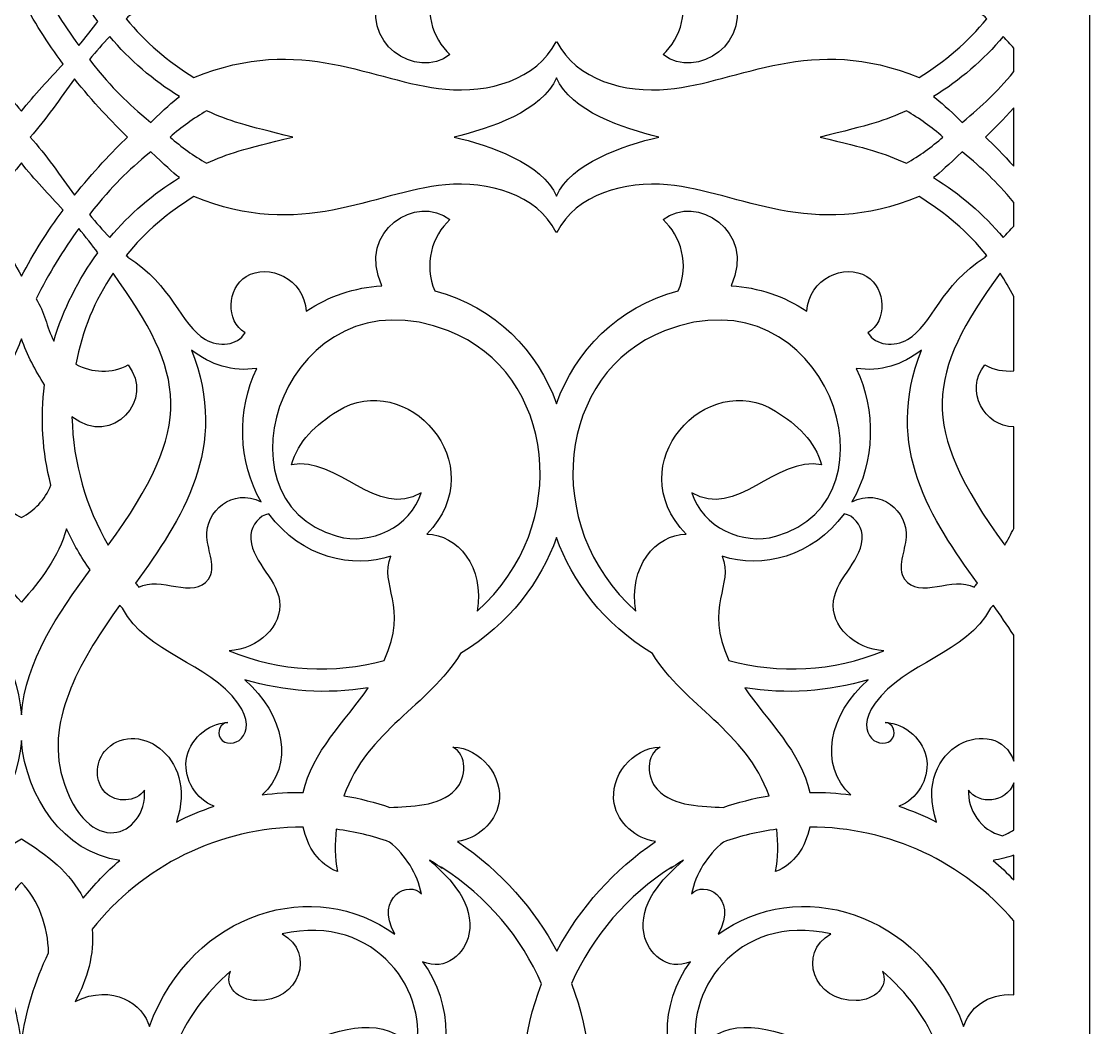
# Model space of a CAD drawing. Header units: millimetres. Extents: x -67 to 67, y -100 to 100.
# Drawn here: x 0.1 to 67.1, y -60.8 to 2.3 of the extents above; entities that cross this region are included whole.
import ezdxf

# ---------------------------------------------------------------- set-up
doc = ezdxf.new("R2010")
doc.units = ezdxf.units.MM
doc.header["$MEASUREMENT"] = 0
doc.layers.add('layer 1', color=7, linetype='Continuous')

msp = doc.modelspace()

# ---------------------------------------------------------------- linework, layer by layer
at = {"layer": 'layer 1', "color": 189}
for points, knots in [([(0.1426, 100.1536), (0.1426, 100.1536), (0.1277, 100.1536), (0.1277, 100.1536), (0.1277, 100.1536), (-3.8153, 94.561), (-10.5843, 92.4631), (-16.0013, 90.8121), (-16.0013, 90.8121), (-21.4341, 89.1575), (-27.136, 87.5577), (-33.5413, 82.0611), (-33.5413, 82.0611), (-42.6536, 74.2474), (-48.0683, 62.4434), (-47.8105, 50.8829), (-47.8105, 50.8829), (-54.6826, 50.8829), (-61.4087, 45.7578), (-61.4087, 36.3068), (-61.4087, 36.3068), (-62.5907, 36.3068), (-66.8514, 34.5384), (-66.8514, 30.2638), (-66.8514, 30.2638), (-66.8514, 30.2638), (-66.8514, 29.5006), (-66.8514, 29.5006), (-66.8514, 29.5006), (-66.8514, 29.5006), (-66.8514, 28.6164), (-66.8514, 28.6164), (-66.8514, 28.6164), (-66.8514, 28.6164), (-66.8514, 27.6152), (-66.8514, 27.6152), (-66.8514, 27.6152), (-66.8514, 27.6152), (-66.8514, 26.5008), (-66.8514, 26.5008), (-66.8514, 26.5008), (-66.8514, 26.5008), (-66.8514, 25.2771), (-66.8514, 25.2771), (-66.8514, 25.2771), (-66.8514, 25.2771), (-66.8514, 23.948), (-66.8514, 23.948), (-66.8514, 23.948), (-66.8514, 23.948), (-66.8514, 22.5174), (-66.8514, 22.5174), (-66.8514, 22.5174), (-66.8514, 22.5174), (-66.8514, 20.9893), (-66.8514, 20.9893), (-66.8514, 20.9893), (-66.8514, 20.9893), (-66.8514, 19.3676), (-66.8514, 19.3676), (-66.8514, 19.3676), (-66.8514, 19.3676), (-66.8514, 17.6561), (-66.8514, 17.6561), (-66.8514, 17.6561), (-66.8514, 17.6561), (-66.8514, 15.8587), (-66.8514, 15.8587), (-66.8514, 15.8587), (-66.8514, 15.8587), (-66.8514, 13.9794), (-66.8514, 13.9794), (-66.8514, 13.9794), (-66.8514, 13.9794), (-66.8514, 12.0221), (-66.8514, 12.0221), (-66.8514, 12.0221), (-66.8514, 12.0221), (-66.8514, 9.9906), (-66.8514, 9.9906), (-66.8514, 9.9906), (-66.8514, 9.9906), (-66.8514, 7.8889), (-66.8514, 7.8889), (-66.8514, 7.8889), (-66.8514, 7.8889), (-66.8514, 5.7208), (-66.8514, 5.7208), (-66.8514, 5.7208), (-66.8514, 5.7208), (-66.8514, 3.4903), (-66.8514, 3.4903), (-66.8514, 3.4903), (-66.8514, 3.4903), (-66.8514, 1.2013), (-66.8514, 1.2013), (-66.8514, 1.2013), (-66.8514, 1.2013), (-66.8514, -3.5366), (-66.8514, -3.5366), (-66.8514, -3.5366), (-66.8514, -3.5366), (-66.8514, -5.9778), (-66.8514, -5.9778), (-66.8514, -5.9778), (-66.8514, -5.9778), (-66.8514, -8.4618), (-66.8514, -8.4618), (-66.8514, -8.4618), (-66.8514, -8.4618), (-66.8514, -10.9849), (-66.8514, -10.9849), (-66.8514, -10.9849), (-66.8514, -10.9849), (-66.8514, -18.749), (-66.8514, -18.749), (-66.8514, -18.749), (-66.8514, -18.749), (-66.8514, -21.3891), (-66.8514, -21.3891), (-66.8514, -21.3891), (-66.8514, -21.3891), (-66.8514, -24.0486), (-66.8514, -24.0486), (-66.8514, -24.0486), (-66.8514, -24.0486), (-66.8514, -26.7237), (-66.8514, -26.7237), (-66.8514, -26.7237), (-66.8514, -26.7237), (-66.8514, -29.4105), (-66.8514, -29.4105), (-66.8514, -29.4105), (-66.8514, -29.4105), (-66.8514, -32.105), (-66.8514, -32.105), (-66.8514, -32.105), (-66.8514, -32.105), (-66.8514, -34.8035), (-66.8514, -34.8035), (-66.8514, -34.8035), (-66.8514, -34.8035), (-66.8514, -37.5019), (-66.8514, -37.5019), (-66.8514, -37.5019), (-66.8514, -37.5019), (-66.8514, -40.1963), (-66.8514, -40.1963), (-66.8514, -40.1963), (-66.8514, -40.1963), (-66.8514, -42.8829), (-66.8514, -42.8829), (-66.8514, -42.8829), (-66.8514, -42.8829), (-66.8514, -45.5578), (-66.8514, -45.5578), (-66.8514, -45.5578), (-66.8514, -45.5578), (-66.8514, -48.217), (-66.8514, -48.217), (-66.8514, -48.217), (-66.8514, -48.217), (-66.8514, -50.8567), (-66.8514, -50.8567), (-66.8514, -50.8567), (-66.8514, -50.8567), (-66.8514, -58.6193), (-66.8514, -58.6193), (-66.8514, -58.6193), (-66.8514, -58.6193), (-66.8514, -61.1418), (-66.8514, -61.1418), (-66.8514, -61.1418), (-66.8514, -61.1418), (-66.8514, -63.6251), (-66.8514, -63.6251), (-66.8514, -63.6251), (-66.8514, -63.6251), (-66.8514, -66.0655), (-66.8514, -66.0655), (-66.8514, -66.0655), (-66.8514, -66.0655), (-66.8514, -70.8017), (-66.8514, -70.8017), (-66.8514, -70.8017), (-66.8514, -70.8017), (-66.8514, -73.0897), (-66.8514, -73.0897), (-66.8514, -73.0897), (-66.8514, -73.0897), (-66.8514, -75.3191), (-66.8514, -75.3191), (-66.8514, -75.3191), (-66.8514, -75.3191), (-66.8514, -77.486), (-66.8514, -77.486), (-66.8514, -77.486), (-66.8514, -77.486), (-66.8514, -79.5866), (-66.8514, -79.5866), (-66.8514, -79.5866), (-66.8514, -79.5866), (-66.8514, -81.6168), (-66.8514, -81.6168), (-66.8514, -81.6168), (-66.8514, -81.6168), (-66.8514, -83.5728), (-66.8514, -83.5728), (-66.8514, -83.5728), (-66.8514, -83.5728), (-66.8514, -85.4508), (-66.8514, -85.4508), (-66.8514, -85.4508), (-66.8514, -85.4508), (-66.8514, -87.2467), (-66.8514, -87.2467), (-66.8514, -87.2467), (-66.8514, -87.2467), (-66.8514, -88.9566), (-66.8514, -88.9566), (-66.8514, -88.9566), (-66.8514, -88.9566), (-66.8514, -90.5768), (-66.8514, -90.5768), (-66.8514, -90.5768), (-66.8514, -90.5768), (-66.8514, -92.1032), (-66.8514, -92.1032), (-66.8514, -92.1032), (-66.8514, -92.1032), (-66.8514, -93.5321), (-66.8514, -93.5321), (-66.8514, -93.5321), (-66.8514, -93.5321), (-66.8514, -94.8593), (-66.8514, -94.8593), (-66.8514, -94.8593), (-66.8514, -94.8593), (-66.8514, -96.0812), (-66.8514, -96.0812), (-66.8514, -96.0812), (-66.8514, -96.0812), (-66.8514, -97.1937), (-66.8514, -97.1937), (-66.8514, -97.1937), (-66.8514, -97.1937), (-66.8514, -98.1929), (-66.8514, -98.1929), (-66.8514, -98.1929), (-66.8514, -98.1929), (-66.8514, -99.075), (-66.8514, -99.075), (-66.8514, -99.075), (-66.8514, -99.075), (-66.8514, -99.8361), (-66.8514, -99.8361), (-66.8514, -99.8361), (-63.454, -99.8361), (63.7402, -99.8361), (67.1209, -99.8361), (67.1209, -99.8361), (67.1209, -99.8361), (67.1213, 14.4922), (67.1213, 14.4922), (67.1213, 14.4922), (67.1213, 14.4922), (67.1213, 16.4454), (67.1213, 16.4454), (67.1213, 16.4454), (67.1213, 16.4454), (67.1213, 18.2929), (67.1213, 18.2929), (67.1213, 18.2929), (67.1213, 18.2929), (67.1213, 20.0292), (67.1213, 20.0292), (67.1213, 20.0292), (67.1213, 20.0292), (67.1213, 21.649), (67.1213, 21.649), (67.1213, 21.649), (67.1213, 21.649), (67.1213, 23.147), (67.1213, 23.147), (67.1213, 23.147), (67.1213, 23.147), (67.1213, 24.5178), (67.1213, 24.5178), (67.1213, 24.5178), (67.1213, 24.5178), (67.1213, 25.7561), (67.1213, 25.7561), (67.1213, 25.7561), (67.1213, 25.7561), (67.1213, 26.8565), (67.1213, 26.8565), (67.1213, 26.8565), (67.1213, 26.8565), (67.1213, 27.8137), (67.1213, 27.8137), (67.1213, 27.8137), (67.1213, 27.8137), (67.1213, 28.6222), (67.1213, 28.6222), (67.1213, 28.6222), (67.1213, 28.6222), (67.1213, 29.2769), (67.1213, 29.2769), (67.1213, 29.2769), (67.1213, 29.2769), (67.1213, 29.7723), (67.1213, 29.7723), (67.1213, 29.7723), (67.1213, 29.7723), (67.1213, 30.103), (67.1213, 30.103), (67.1213, 30.103), (67.1213, 30.103), (67.1213, 30.2638), (67.1213, 30.2638), (67.1213, 30.2638), (67.1213, 34.4851), (63.2629, 36.3157), (61.6786, 36.3157), (61.6786, 36.3157), (61.6786, 45.7327), (54.955, 50.8829), (48.0801, 50.8829), (48.0801, 50.8829), (48.3648, 64.3305), (41.0912, 77.6333), (29.9085, 85.005), (29.9085, 85.005), (19.1884, 92.0728), (6.7563, 90.7716), (0.1426, 100.1536)], [0, 0, 0, 0, 0.0117647, 0.0117647, 0.0117647, 0.0117647, 0.0235294, 0.0235294, 0.0235294, 0.0235294, 0.0352941, 0.0352941, 0.0352941, 0.0352941, 0.0470588, 0.0470588, 0.0470588, 0.0470588, 0.0588235, 0.0588235, 0.0588235, 0.0588235, 0.0705882, 0.0705882, 0.0705882, 0.0705882, 0.0823529, 0.0823529, 0.0823529, 0.0823529, 0.0941176, 0.0941176, 0.0941176, 0.0941176, 0.1058824, 0.1058824, 0.1058824, 0.1058824, 0.1176471, 0.1176471, 0.1176471, 0.1176471, 0.1294118, 0.1294118, 0.1294118, 0.1294118, 0.1411765, 0.1411765, 0.1411765, 0.1411765, 0.1529412, 0.1529412, 0.1529412, 0.1529412, 0.1647059, 0.1647059, 0.1647059, 0.1647059, 0.1764706, 0.1764706, 0.1764706, 0.1764706, 0.1882353, 0.1882353, 0.1882353, 0.1882353, 0.2, 0.2, 0.2, 0.2, 0.2117647, 0.2117647, 0.2117647, 0.2117647, 0.2235294, 0.2235294, 0.2235294, 0.2235294, 0.2352941, 0.2352941, 0.2352941, 0.2352941, 0.2470588, 0.2470588, 0.2470588, 0.2470588, 0.2588235, 0.2588235, 0.2588235, 0.2588235, 0.2705882, 0.2705882, 0.2705882, 0.2705882, 0.2823529, 0.2823529, 0.2823529, 0.2823529, 0.2941176, 0.2941176, 0.2941176, 0.2941176, 0.3058824, 0.3058824, 0.3058824, 0.3058824, 0.3176471, 0.3176471, 0.3176471, 0.3176471, 0.3294118, 0.3294118, 0.3294118, 0.3294118, 0.3411765, 0.3411765, 0.3411765, 0.3411765, 0.3529412, 0.3529412, 0.3529412, 0.3529412, 0.3647059, 0.3647059, 0.3647059, 0.3647059, 0.3764706, 0.3764706, 0.3764706, 0.3764706, 0.3882353, 0.3882353, 0.3882353, 0.3882353, 0.4, 0.4, 0.4, 0.4, 0.4117647, 0.4117647, 0.4117647, 0.4117647, 0.4235294, 0.4235294, 0.4235294, 0.4235294, 0.4352941, 0.4352941, 0.4352941, 0.4352941, 0.4470588, 0.4470588, 0.4470588, 0.4470588, 0.4588235, 0.4588235, 0.4588235, 0.4588235, 0.4705882, 0.4705882, 0.4705882, 0.4705882, 0.4823529, 0.4823529, 0.4823529, 0.4823529, 0.4941176, 0.4941176, 0.4941176, 0.4941176, 0.5058824, 0.5058824, 0.5058824, 0.5058824, 0.5176471, 0.5176471, 0.5176471, 0.5176471, 0.5294118, 0.5294118, 0.5294118, 0.5294118, 0.5411765, 0.5411765, 0.5411765, 0.5411765, 0.5529412, 0.5529412, 0.5529412, 0.5529412, 0.5647059, 0.5647059, 0.5647059, 0.5647059, 0.5764706, 0.5764706, 0.5764706, 0.5764706, 0.5882353, 0.5882353, 0.5882353, 0.5882353, 0.6, 0.6, 0.6, 0.6, 0.6117647, 0.6117647, 0.6117647, 0.6117647, 0.6235294, 0.6235294, 0.6235294, 0.6235294, 0.6352941, 0.6352941, 0.6352941, 0.6352941, 0.6470588, 0.6470588, 0.6470588, 0.6470588, 0.6588235, 0.6588235, 0.6588235, 0.6588235, 0.6705882, 0.6705882, 0.6705882, 0.6705882, 0.6823529, 0.6823529, 0.6823529, 0.6823529, 0.6941176, 0.6941176, 0.6941176, 0.6941176, 0.7058824, 0.7058824, 0.7058824, 0.7058824, 0.7176471, 0.7176471, 0.7176471, 0.7176471, 0.7294118, 0.7294118, 0.7294118, 0.7294118, 0.7411765, 0.7411765, 0.7411765, 0.7411765, 0.7529412, 0.7529412, 0.7529412, 0.7529412, 0.7647059, 0.7647059, 0.7647059, 0.7647059, 0.7764706, 0.7764706, 0.7764706, 0.7764706, 0.7882353, 0.7882353, 0.7882353, 0.7882353, 0.8, 0.8, 0.8, 0.8, 0.8117647, 0.8117647, 0.8117647, 0.8117647, 0.8235294, 0.8235294, 0.8235294, 0.8235294, 0.8352941, 0.8352941, 0.8352941, 0.8352941, 0.8470588, 0.8470588, 0.8470588, 0.8470588, 0.8588235, 0.8588235, 0.8588235, 0.8588235, 0.8705882, 0.8705882, 0.8705882, 0.8705882, 0.8823529, 0.8823529, 0.8823529, 0.8823529, 0.8941176, 0.8941176, 0.8941176, 0.8941176, 0.9058824, 0.9058824, 0.9058824, 0.9058824, 0.9176471, 0.9176471, 0.9176471, 0.9176471, 0.9294118, 0.9294118, 0.9294118, 0.9294118, 0.9411765, 0.9411765, 0.9411765, 0.9411765, 0.9529412, 0.9529412, 0.9529412, 0.9529412, 0.9647059, 0.9647059, 0.9647059, 0.9647059, 0.9764706, 0.9764706, 0.9764706, 0.9764706, 1, 1, 1, 1]), ([(40.6608, -1.9939), (37.9949, -2.2511), (34.9243, -1.4072), (33.7174, 0.9836), (33.7174, 0.9836), (33.7083, 0.9673), (33.704, 0.9497), (33.6959, 0.9331), (33.6959, 0.9331), (33.6874, 0.9497), (33.6832, 0.9673), (33.6744, 0.9836), (33.6744, 0.9836), (32.4675, -1.4072), (29.397, -2.2511), (26.731, -1.9939), (26.731, -1.9939), (22.0983, -1.5466), (17.7602, 1.517), (10.9664, -1.2559), (10.9664, -1.2559), (9.3426, -0.2773), (7.8997, 0.9642), (6.7158, 2.4225), (6.7158, 2.4225), (6.7515, 2.461), (6.7871, 2.4998), (6.8227, 2.5382), (6.8227, 2.5382), (9.5984, 4.2707), (10.1159, 6.7624), (11.6843, 7.6899), (11.6843, 7.6899), (12.4919, 8.1675), (13.7216, 8.0934), (14.1679, 7.2676), (14.1679, 7.2676), (12.9402, 6.5603), (13.0358, 4.4743), (14.248, 3.7412), (14.248, 3.7412), (15.6136, 2.915), (17.8858, 3.8622), (18.0037, 5.9299), (18.0037, 5.9299), (19.4151, 4.9752), (21.0481, 4.4369), (22.7358, 4.3265), (22.7358, 4.3265), (21.1832, 0.8389), (24.953, -1.433), (27.0143, 0.1792), (27.0143, 0.1792), (25.8928, 1.2115), (25.346, 3.0089), (26.0741, 4.6553), (26.0741, 4.6553), (29.8813, 5.6692), (32.5071, 8.3986), (33.6959, 11.7196), (33.6959, 11.7196), (34.8844, 8.3986), (37.5101, 5.6692), (41.3173, 4.6553), (41.3173, 4.6553), (42.0458, 3.0089), (41.4987, 1.2115), (40.3775, 0.1792), (40.3775, 0.1792), (42.4385, -1.433), (46.2086, 0.8389), (44.6557, 4.3265), (44.6557, 4.3265), (46.3437, 4.4369), (47.9764, 4.9752), (49.3882, 5.9299), (49.3882, 5.9299), (49.5056, 3.8622), (51.7779, 2.915), (53.1435, 3.7412), (53.1435, 3.7412), (54.3556, 4.4743), (54.4512, 6.5603), (53.2239, 7.2676), (53.2239, 7.2676), (53.6702, 8.0934), (54.8996, 8.1675), (55.7075, 7.6899), (55.7075, 7.6899), (57.2759, 6.7624), (57.7931, 4.2707), (60.5691, 2.5382), (60.5691, 2.5382), (60.6047, 2.4998), (60.64, 2.461), (60.676, 2.4225), (60.676, 2.4225), (59.4921, 0.9642), (58.0492, -0.2773), (56.4254, -1.2559), (56.4254, -1.2559), (49.6316, 1.517), (45.2935, -1.5466), (40.6608, -1.9939)], [0, 0, 0, 0, 0.037037, 0.037037, 0.037037, 0.037037, 0.0740741, 0.0740741, 0.0740741, 0.0740741, 0.1111111, 0.1111111, 0.1111111, 0.1111111, 0.1481481, 0.1481481, 0.1481481, 0.1481481, 0.1851852, 0.1851852, 0.1851852, 0.1851852, 0.2222222, 0.2222222, 0.2222222, 0.2222222, 0.2592593, 0.2592593, 0.2592593, 0.2592593, 0.2962963, 0.2962963, 0.2962963, 0.2962963, 0.3333333, 0.3333333, 0.3333333, 0.3333333, 0.3703704, 0.3703704, 0.3703704, 0.3703704, 0.4074074, 0.4074074, 0.4074074, 0.4074074, 0.4444444, 0.4444444, 0.4444444, 0.4444444, 0.4814815, 0.4814815, 0.4814815, 0.4814815, 0.5185185, 0.5185185, 0.5185185, 0.5185185, 0.5555556, 0.5555556, 0.5555556, 0.5555556, 0.5925926, 0.5925926, 0.5925926, 0.5925926, 0.6296296, 0.6296296, 0.6296296, 0.6296296, 0.6666667, 0.6666667, 0.6666667, 0.6666667, 0.7037037, 0.7037037, 0.7037037, 0.7037037, 0.7407407, 0.7407407, 0.7407407, 0.7407407, 0.7777778, 0.7777778, 0.7777778, 0.7777778, 0.8148148, 0.8148148, 0.8148148, 0.8148148, 0.8518519, 0.8518519, 0.8518519, 0.8518519, 0.8888889, 0.8888889, 0.8888889, 0.8888889, 0.9259259, 0.9259259, 0.9259259, 0.9259259, 1, 1, 1, 1]), ([(1.0707, 5.1488), (1.591, 5.9397), (1.7409, 6.9261), (2.1749, 7.7999), (2.1749, 7.7999), (2.7679, 5.806), (3.7123, 3.9278), (4.9399, 2.2578), (4.9399, 2.2578), (4.6055, 1.8186), (4.1465, 1.2213), (3.7525, 0.738), (3.7525, 0.738), (2.7397, 2.1283), (1.8683, 3.5394), (1.0707, 5.1488)], [0, 0, 0, 0, 0.2, 0.2, 0.2, 0.2, 0.4, 0.4, 0.4, 0.4, 0.6, 0.6, 0.6, 0.6, 1, 1, 1, 1]), ([(-2.4695, -0.4127), (-1.4711, 0.9352), (-0.6213, 2.2853), (0.1443, 3.7366), (0.1443, 3.7366), (0.9102, 2.2853), (1.76, 0.9352), (2.7584, -0.4127), (2.7584, -0.4127), (1.8881, -1.3765), (0.9553, -2.3449), (0.1443, -3.3648), (0.1443, -3.3648), (-0.6668, -2.3449), (-1.5995, -1.3765), (-2.4695, -0.4127)], [0, 0, 0, 0, 0.2, 0.2, 0.2, 0.2, 0.4, 0.4, 0.4, 0.4, 0.6, 0.6, 0.6, 0.6, 1, 1, 1, 1]), ([(8.2522, -4.0714), (6.7028, -2.7432), (5.975, -2.1163), (4.4139, -0.1288), (4.4139, -0.1288), (4.8214, 0.3634), (5.2493, 0.8417), (5.6857, 1.3145), (5.6857, 1.3145), (6.9285, -0.1612), (8.401, -1.4436), (10.0587, -2.4465), (10.0587, -2.4465), (9.5772, -2.8159), (9.1786, -3.2022), (8.2522, -4.0714)], [0, 0, 0, 0, 0.2, 0.2, 0.2, 0.2, 0.4, 0.4, 0.4, 0.4, 0.6, 0.6, 0.6, 0.6, 1, 1, 1, 1]), ([(62.3648, -0.8908), (61.1967, -2.3043), (60.4707, -2.9302), (59.1393, -4.0714), (59.1393, -4.0714), (58.2129, -3.2022), (57.8146, -2.8159), (57.3331, -2.4465), (57.3331, -2.4465), (58.9908, -1.4436), (60.4633, -0.1612), (61.7061, 1.3145), (61.7061, 1.3145), (61.928, 1.0735), (62.1481, 0.8312), (62.3648, 0.5863), (62.3648, 0.5863), (62.3648, 0.5863), (62.3648, -0.8908), (62.3648, -0.8908)], [0, 0, 0, 0, 0.1666667, 0.1666667, 0.1666667, 0.1666667, 0.3333333, 0.3333333, 0.3333333, 0.3333333, 0.5, 0.5, 0.5, 0.5, 0.6666667, 0.6666667, 0.6666667, 0.6666667, 1, 1, 1, 1]), ([(27.2771, -4.9893), (29.4827, -4.4602), (32.8313, -3.3648), (33.6959, -1.2827), (33.6959, -1.2827), (34.5606, -3.3648), (37.9091, -4.4605), (40.1144, -4.9893), (40.1144, -4.9893), (37.9095, -5.5185), (34.5602, -6.6139), (33.6959, -8.696), (33.6959, -8.696), (32.8313, -6.6139), (29.4816, -5.5181), (27.2771, -4.9893)], [0, 0, 0, 0, 0.2, 0.2, 0.2, 0.2, 0.4, 0.4, 0.4, 0.4, 0.6, 0.6, 0.6, 0.6, 1, 1, 1, 1]), ([(3.4741, -8.6374), (2.5823, -7.4228), (1.7053, -6.1087), (0.6928, -4.9893), (0.6928, -4.9893), (1.7053, -3.8703), (2.5823, -2.5559), (3.4741, -1.3416), (3.4741, -1.3416), (4.5872, -2.7354), (5.8942, -4.1342), (6.7977, -4.9893), (6.7977, -4.9893), (5.8942, -5.8448), (4.5872, -7.2432), (3.4741, -8.6374)], [0, 0, 0, 0, 0.2, 0.2, 0.2, 0.2, 0.4, 0.4, 0.4, 0.4, 0.6, 0.6, 0.6, 0.6, 1, 1, 1, 1]), ([(9.4647, -4.9893), (10.1745, -4.3684), (10.9442, -3.8167), (11.7605, -3.345), (11.7605, -3.345), (13.1526, -3.9843), (14.2025, -4.282), (17.1651, -4.9893), (17.1651, -4.9893), (14.0543, -5.7323), (13.0789, -6.0283), (11.7605, -6.6336), (11.7605, -6.6336), (10.9442, -6.162), (10.1745, -5.6106), (9.4647, -4.9893)], [0, 0, 0, 0, 0.2, 0.2, 0.2, 0.2, 0.4, 0.4, 0.4, 0.4, 0.6, 0.6, 0.6, 0.6, 1, 1, 1, 1]), ([(55.6313, -6.6336), (54.2389, -5.9947), (53.189, -5.697), (50.2264, -4.9893), (50.2264, -4.9893), (53.3372, -4.2467), (54.3126, -3.9504), (55.6313, -3.345), (55.6313, -3.345), (56.4476, -3.8167), (57.217, -4.3684), (57.9268, -4.9893), (57.9268, -4.9893), (57.217, -5.6106), (56.4476, -6.162), (55.6313, -6.6336)], [0, 0, 0, 0, 0.2, 0.2, 0.2, 0.2, 0.4, 0.4, 0.4, 0.4, 0.6, 0.6, 0.6, 0.6, 1, 1, 1, 1]), ([(62.3648, -6.8188), (61.7185, -6.1052), (61.094, -5.4628), (60.5938, -4.9893), (60.5938, -4.9893), (61.094, -4.5159), (61.7185, -3.8735), (62.3648, -3.1602), (62.3648, -3.1602), (62.3648, -3.1602), (62.3648, -6.8188), (62.3648, -6.8188)], [0, 0, 0, 0, 0.25, 0.25, 0.25, 0.25, 0.5, 0.5, 0.5, 0.5, 1, 1, 1, 1]), ([(5.6857, -11.2935), (5.2493, -10.8207), (4.8214, -10.3424), (4.4139, -9.8499), (4.4139, -9.8499), (5.975, -7.8623), (6.7028, -7.2358), (8.2522, -5.9076), (8.2522, -5.9076), (9.1786, -6.7768), (9.5772, -7.1628), (10.0587, -7.5321), (10.0587, -7.5321), (8.401, -8.5354), (6.9285, -9.8174), (5.6857, -11.2935)], [0, 0, 0, 0, 0.2, 0.2, 0.2, 0.2, 0.4, 0.4, 0.4, 0.4, 0.6, 0.6, 0.6, 0.6, 1, 1, 1, 1]), ([(62.3648, -10.565), (62.1481, -10.8098), (61.928, -11.0525), (61.7061, -11.2935), (61.7061, -11.2935), (60.4633, -9.8174), (58.9908, -8.5354), (57.3331, -7.5321), (57.3331, -7.5321), (57.8146, -7.1628), (58.2129, -6.7768), (59.1393, -5.9076), (59.1393, -5.9076), (60.4707, -7.0488), (61.1967, -7.6743), (62.3648, -9.0882), (62.3648, -9.0882), (62.3648, -9.0882), (62.3648, -10.565), (62.3648, -10.565)], [0, 0, 0, 0, 0.1666667, 0.1666667, 0.1666667, 0.1666667, 0.3333333, 0.3333333, 0.3333333, 0.3333333, 0.5, 0.5, 0.5, 0.5, 0.6666667, 0.6666667, 0.6666667, 0.6666667, 1, 1, 1, 1]), ([(2.7584, -9.5659), (1.76, -10.9142), (0.9102, -12.264), (0.1443, -13.7153), (0.1443, -13.7153), (-0.6213, -12.264), (-1.4711, -10.9142), (-2.4695, -9.5659), (-2.4695, -9.5659), (-1.5995, -8.6021), (-0.6668, -7.6337), (0.1443, -6.6139), (0.1443, -6.6139), (0.9553, -7.6337), (1.8881, -8.6021), (2.7584, -9.5659)], [0, 0, 0, 0, 0.2, 0.2, 0.2, 0.2, 0.4, 0.4, 0.4, 0.4, 0.6, 0.6, 0.6, 0.6, 1, 1, 1, 1]), ([(55.7075, -17.6685), (54.8996, -18.1462), (53.6702, -18.0721), (53.2239, -17.2466), (53.2239, -17.2466), (54.4512, -16.5393), (54.3556, -14.4533), (53.1435, -13.7199), (53.1435, -13.7199), (51.7779, -12.8937), (49.5056, -13.8409), (49.3882, -15.9089), (49.3882, -15.9089), (47.9764, -14.9539), (46.3437, -14.4159), (44.6557, -14.3051), (44.6557, -14.3051), (46.2086, -10.8179), (42.4385, -8.5457), (40.3775, -10.1579), (40.3775, -10.1579), (41.4987, -11.1901), (42.0458, -12.9875), (41.3173, -14.6339), (41.3173, -14.6339), (37.5101, -15.6482), (34.8844, -18.3772), (33.6959, -21.6986), (33.6959, -21.6986), (32.5071, -18.3772), (29.8813, -15.6482), (26.0741, -14.6339), (26.0741, -14.6339), (25.346, -12.9875), (25.8928, -11.1901), (27.0143, -10.1579), (27.0143, -10.1579), (24.953, -8.5457), (21.1832, -10.8179), (22.7358, -14.3051), (22.7358, -14.3051), (21.0481, -14.4159), (19.4151, -14.9539), (18.0037, -15.9089), (18.0037, -15.9089), (17.8858, -13.8409), (15.6136, -12.8937), (14.248, -13.7199), (14.248, -13.7199), (13.0358, -14.4533), (12.9402, -16.5393), (14.1679, -17.2466), (14.1679, -17.2466), (13.7216, -18.0721), (12.4919, -18.1462), (11.6843, -17.6685), (11.6843, -17.6685), (10.1159, -16.7411), (9.5984, -14.2497), (6.8227, -12.5169), (6.8227, -12.5169), (6.7871, -12.4784), (6.7515, -12.44), (6.7158, -12.4015), (6.7158, -12.4015), (7.8997, -10.9428), (9.3426, -9.7017), (10.9664, -8.7231), (10.9664, -8.7231), (17.7602, -11.496), (22.0983, -8.4321), (26.731, -7.9851), (26.731, -7.9851), (29.397, -7.7279), (32.4675, -8.5718), (33.6744, -10.9626), (33.6744, -10.9626), (33.6832, -10.9463), (33.6874, -10.9283), (33.6959, -10.9121), (33.6959, -10.9121), (33.704, -10.9283), (33.7083, -10.9463), (33.7174, -10.9626), (33.7174, -10.9626), (34.9243, -8.5718), (37.9949, -7.7279), (40.6608, -7.9851), (40.6608, -7.9851), (45.2935, -8.4321), (49.6316, -11.496), (56.4254, -8.7231), (56.4254, -8.7231), (58.0492, -9.7017), (59.4921, -10.9428), (60.676, -12.4015), (60.676, -12.4015), (60.64, -12.44), (60.6047, -12.4784), (60.5691, -12.5169), (60.5691, -12.5169), (57.7931, -14.2497), (57.2759, -16.7411), (55.7075, -17.6685)], [0, 0, 0, 0, 0.037037, 0.037037, 0.037037, 0.037037, 0.0740741, 0.0740741, 0.0740741, 0.0740741, 0.1111111, 0.1111111, 0.1111111, 0.1111111, 0.1481481, 0.1481481, 0.1481481, 0.1481481, 0.1851852, 0.1851852, 0.1851852, 0.1851852, 0.2222222, 0.2222222, 0.2222222, 0.2222222, 0.2592593, 0.2592593, 0.2592593, 0.2592593, 0.2962963, 0.2962963, 0.2962963, 0.2962963, 0.3333333, 0.3333333, 0.3333333, 0.3333333, 0.3703704, 0.3703704, 0.3703704, 0.3703704, 0.4074074, 0.4074074, 0.4074074, 0.4074074, 0.4444444, 0.4444444, 0.4444444, 0.4444444, 0.4814815, 0.4814815, 0.4814815, 0.4814815, 0.5185185, 0.5185185, 0.5185185, 0.5185185, 0.5555556, 0.5555556, 0.5555556, 0.5555556, 0.5925926, 0.5925926, 0.5925926, 0.5925926, 0.6296296, 0.6296296, 0.6296296, 0.6296296, 0.6666667, 0.6666667, 0.6666667, 0.6666667, 0.7037037, 0.7037037, 0.7037037, 0.7037037, 0.7407407, 0.7407407, 0.7407407, 0.7407407, 0.7777778, 0.7777778, 0.7777778, 0.7777778, 0.8148148, 0.8148148, 0.8148148, 0.8148148, 0.8518519, 0.8518519, 0.8518519, 0.8518519, 0.8888889, 0.8888889, 0.8888889, 0.8888889, 0.9259259, 0.9259259, 0.9259259, 0.9259259, 1, 1, 1, 1]), ([(1.0707, -15.1275), (1.8683, -13.5181), (2.7397, -12.107), (3.7525, -10.717), (3.7525, -10.717), (4.1465, -11.2), (4.6055, -11.7972), (4.9399, -12.2368), (4.9399, -12.2368), (3.7123, -13.9068), (2.7679, -15.785), (2.1749, -17.7789), (2.1749, -17.7789), (1.7409, -16.9047), (1.591, -15.9187), (1.0707, -15.1275)], [0, 0, 0, 0, 0.2, 0.2, 0.2, 0.2, 0.4, 0.4, 0.4, 0.4, 0.6, 0.6, 0.6, 0.6, 1, 1, 1, 1]), ([(25.5746, -29.8662), (29.8312, -25.4508), (24.239, -19.4705), (19.9676, -22.1573), (19.9676, -22.1573), (18.5875, -23.0247), (17.5045, -24.0083), (17.0766, -25.5266), (17.0766, -25.5266), (19.9619, -24.9872), (22.443, -28.9521), (25.207, -27.2806), (25.207, -27.2806), (24.5565, -29.4217), (22.0412, -30.5996), (19.9369, -30.0051), (19.9369, -30.0051), (11.8233, -27.7146), (16.7975, -13.1822), (26.9191, -17.1284), (26.9191, -17.1284), (33.6458, -19.751), (34.7581, -29.3359), (28.7172, -34.7003), (28.7172, -34.7003), (29.2135, -31.9109), (27.4655, -29.8933), (25.5746, -29.8662)], [0, 0, 0, 0, 0.125, 0.125, 0.125, 0.125, 0.25, 0.25, 0.25, 0.25, 0.375, 0.375, 0.375, 0.375, 0.5, 0.5, 0.5, 0.5, 0.625, 0.625, 0.625, 0.625, 0.75, 0.75, 0.75, 0.75, 1, 1, 1, 1]), ([(47.4243, -22.1573), (43.1525, -19.4705), (37.5606, -25.4508), (41.8169, -29.8662), (41.8169, -29.8662), (39.9263, -29.8933), (38.178, -31.9109), (38.6743, -34.7003), (38.6743, -34.7003), (32.6337, -29.3359), (33.746, -19.751), (40.4724, -17.1284), (40.4724, -17.1284), (50.594, -13.1822), (55.5681, -27.7146), (47.4546, -30.0051), (47.4546, -30.0051), (45.3503, -30.5996), (42.8353, -29.4217), (42.1848, -27.2806), (42.1848, -27.2806), (44.9488, -28.9521), (47.4299, -24.9872), (50.3149, -25.5266), (50.3149, -25.5266), (49.8884, -24.0118), (48.8103, -23.0286), (47.4243, -22.1573)], [0, 0, 0, 0, 0.125, 0.125, 0.125, 0.125, 0.25, 0.25, 0.25, 0.25, 0.375, 0.375, 0.375, 0.375, 0.5, 0.5, 0.5, 0.5, 0.625, 0.625, 0.625, 0.625, 0.75, 0.75, 0.75, 0.75, 1, 1, 1, 1]), ([(5.5926, -30.5692), (4.1917, -28.1792), (3.3898, -25.4134), (3.3182, -22.5294), (3.3182, -22.5294), (5.902, -24.4941), (8.5354, -21.3593), (6.8319, -19.2684), (6.8319, -19.2684), (5.8349, -19.8247), (4.5639, -19.7661), (3.5648, -19.2292), (3.5648, -19.2292), (3.9476, -17.1242), (4.7565, -15.2022), (5.8896, -13.5177), (5.8896, -13.5177), (10.4567, -19.8649), (11.0836, -23.0286), (5.5926, -30.5692)], [0, 0, 0, 0, 0.1666667, 0.1666667, 0.1666667, 0.1666667, 0.3333333, 0.3333333, 0.3333333, 0.3333333, 0.5, 0.5, 0.5, 0.5, 0.6666667, 0.6666667, 0.6666667, 0.6666667, 1, 1, 1, 1]), ([(62.3648, -19.6448), (61.7403, -19.6885), (61.1085, -19.5746), (60.5599, -19.2684), (60.5599, -19.2684), (59.2416, -20.8865), (60.5211, -23.1281), (62.3648, -23.1489), (62.3648, -23.1489), (62.3648, -23.1489), (62.3644, -29.5081), (62.3644, -29.5081), (62.3644, -29.5081), (62.1877, -29.8686), (62.0014, -30.2239), (61.7989, -30.5692), (61.7989, -30.5692), (56.3083, -23.0286), (56.9348, -19.8649), (61.5022, -13.5177), (61.5022, -13.5177), (61.8162, -13.9845), (62.1026, -14.4713), (62.3648, -14.9736), (62.3648, -14.9736), (62.3648, -14.9736), (62.3648, -19.6448), (62.3648, -19.6448)], [0, 0, 0, 0, 0.125, 0.125, 0.125, 0.125, 0.25, 0.25, 0.25, 0.25, 0.375, 0.375, 0.375, 0.375, 0.5, 0.5, 0.5, 0.5, 0.625, 0.625, 0.625, 0.625, 0.75, 0.75, 0.75, 0.75, 1, 1, 1, 1]), ([(-1.3113, -20.5158), (-0.7243, -19.6144), (-0.2339, -18.6499), (0.1443, -17.6428), (0.1443, -17.6428), (0.5228, -18.6499), (1.0128, -19.6144), (1.5998, -20.5158), (1.5998, -20.5158), (1.3367, -22.5742), (1.4481, -24.7011), (1.9981, -26.8069), (1.9981, -26.8069), (1.6231, -27.7304), (0.9652, -28.4018), (0.1443, -28.8223), (0.1443, -28.8223), (-0.6766, -28.4018), (-1.3342, -27.7304), (-1.7092, -26.8069), (-1.7092, -26.8069), (-1.1596, -24.7011), (-1.0478, -22.5742), (-1.3113, -20.5158)], [0, 0, 0, 0, 0.1428571, 0.1428571, 0.1428571, 0.1428571, 0.2857143, 0.2857143, 0.2857143, 0.2857143, 0.4285714, 0.4285714, 0.4285714, 0.4285714, 0.5714286, 0.5714286, 0.5714286, 0.5714286, 0.7142857, 0.7142857, 0.7142857, 0.7142857, 1, 1, 1, 1]), ([(10.8091, -18.3455), (12.0096, -19.2528), (13.402, -19.728), (14.8999, -19.4846), (14.8999, -19.4846), (13.6479, -22.1156), (13.722, -25.3241), (15.1705, -27.8394), (15.1705, -27.8394), (13.3752, -26.9441), (11.6716, -28.4441), (11.7768, -30.0595), (11.7768, -30.0595), (11.8357, -30.9576), (12.385, -31.943), (11.8738, -32.6841), (11.8738, -32.6841), (10.9696, -33.9944), (8.7979, -32.4559), (7.5194, -33.2013), (7.5194, -33.2013), (7.445, -33.1188), (7.3709, -33.0355), (7.2986, -32.9515), (7.2986, -32.9515), (10.1688, -28.9768), (13.2397, -24.4514), (10.8091, -18.3455)], [0, 0, 0, 0, 0.125, 0.125, 0.125, 0.125, 0.25, 0.25, 0.25, 0.25, 0.375, 0.375, 0.375, 0.375, 0.5, 0.5, 0.5, 0.5, 0.625, 0.625, 0.625, 0.625, 0.75, 0.75, 0.75, 0.75, 1, 1, 1, 1]), ([(60.0932, -32.9515), (60.0205, -33.0355), (59.9468, -33.1188), (59.8724, -33.2013), (59.8724, -33.2013), (58.5936, -32.4559), (56.4219, -33.9944), (55.5177, -32.6841), (55.5177, -32.6841), (55.0065, -31.943), (55.5558, -30.9576), (55.6147, -30.0595), (55.6147, -30.0595), (55.7202, -28.4441), (54.0163, -26.9441), (52.2213, -27.8394), (52.2213, -27.8394), (53.6695, -25.3241), (53.7436, -22.1156), (52.4919, -19.4846), (52.4919, -19.4846), (53.9898, -19.728), (55.3822, -19.2528), (56.5827, -18.3455), (56.5827, -18.3455), (54.1517, -24.4514), (57.2227, -28.9768), (60.0932, -32.9515)], [0, 0, 0, 0, 0.125, 0.125, 0.125, 0.125, 0.25, 0.25, 0.25, 0.25, 0.375, 0.375, 0.375, 0.375, 0.5, 0.5, 0.5, 0.5, 0.625, 0.625, 0.625, 0.625, 0.75, 0.75, 0.75, 0.75, 1, 1, 1, 1]), ([(23.3158, -31.2593), (22.5548, -33.0764), (24.4715, -34.3683), (22.89, -37.785), (22.89, -37.785), (19.7407, -38.632), (16.4119, -38.5043), (13.1815, -37.1874), (13.1815, -37.1874), (14.9842, -37.0649), (16.5428, -35.6228), (16.3315, -34.0557), (16.3315, -34.0557), (16.1265, -32.537), (14.4163, -31.4755), (14.5387, -29.9021), (14.5387, -29.9021), (14.5866, -29.2848), (15.0879, -28.6812), (15.6633, -28.5979), (15.6633, -28.5979), (17.7243, -31.4007), (20.9469, -32.023), (23.3158, -31.2593)], [0, 0, 0, 0, 0.1428571, 0.1428571, 0.1428571, 0.1428571, 0.2857143, 0.2857143, 0.2857143, 0.2857143, 0.4285714, 0.4285714, 0.4285714, 0.4285714, 0.5714286, 0.5714286, 0.5714286, 0.5714286, 0.7142857, 0.7142857, 0.7142857, 0.7142857, 1, 1, 1, 1]), ([(44.5018, -37.785), (42.92, -34.3683), (44.8366, -33.0764), (44.0757, -31.2593), (44.0757, -31.2593), (46.5832, -32.0675), (49.7487, -31.2903), (51.7285, -28.5979), (51.7285, -28.5979), (52.3035, -28.6812), (52.8048, -29.2848), (52.8528, -29.9021), (52.8528, -29.9021), (52.9752, -31.4755), (51.2653, -32.537), (51.0603, -34.0557), (51.0603, -34.0557), (50.8487, -35.6228), (52.4076, -37.0649), (54.2099, -37.1874), (54.2099, -37.1874), (50.9796, -38.5043), (47.6507, -38.632), (44.5018, -37.785)], [0, 0, 0, 0, 0.1428571, 0.1428571, 0.1428571, 0.1428571, 0.2857143, 0.2857143, 0.2857143, 0.2857143, 0.4285714, 0.4285714, 0.4285714, 0.4285714, 0.5714286, 0.5714286, 0.5714286, 0.5714286, 0.7142857, 0.7142857, 0.7142857, 0.7142857, 1, 1, 1, 1]), ([(-4.1646, -32.113), (-3.599, -31.3069), (-3.1027, -30.4458), (-2.6836, -29.5367), (-2.6836, -29.5367), (-2.1978, -31.2836), (-1.0767, -32.7861), (0.1443, -34.1267), (0.1443, -34.1267), (1.3656, -32.7861), (2.4864, -31.2836), (2.9725, -29.5367), (2.9725, -29.5367), (3.3916, -30.4458), (3.8876, -31.3069), (4.4531, -32.113), (4.4531, -32.113), (2.426, -34.8513), (0.4265, -37.8195), (0.1443, -41.1949), (0.1443, -41.1949), (-0.1376, -37.8195), (-2.1375, -34.8513), (-4.1646, -32.113)], [0, 0, 0, 0, 0.1428571, 0.1428571, 0.1428571, 0.1428571, 0.2857143, 0.2857143, 0.2857143, 0.2857143, 0.4285714, 0.4285714, 0.4285714, 0.4285714, 0.5714286, 0.5714286, 0.5714286, 0.5714286, 0.7142857, 0.7142857, 0.7142857, 0.7142857, 1, 1, 1, 1]), ([(40.0103, -45.8593), (39.3206, -45.1111), (39.2959, -43.7074), (40.1853, -43.2128), (40.1853, -43.2128), (38.4605, -43.2583), (37.0039, -45.0564), (37.3172, -46.7529), (37.3172, -46.7529), (37.5454, -47.9898), (38.6715, -48.937), (39.8953, -49.1402), (39.8953, -49.1402), (37.3193, -50.8871), (35.18, -53.2684), (33.7132, -55.9999), (33.7132, -55.9999), (32.3335, -53.4049), (30.274, -51.0236), (27.4962, -49.1402), (27.4962, -49.1402), (28.72, -48.937), (29.846, -47.9898), (30.0746, -46.7529), (30.0746, -46.7529), (30.3876, -45.0564), (28.9309, -43.2583), (27.2062, -43.2128), (27.2062, -43.2128), (28.0959, -43.7074), (28.0709, -45.1111), (27.3812, -45.8593), (27.3812, -45.8593), (26.3405, -46.9886), (24.5008, -46.8986), (23.2533, -47.0013), (23.2533, -47.0013), (22.3202, -46.6771), (21.3575, -46.4277), (20.369, -46.2671), (20.369, -46.2671), (21.8246, -42.1686), (25.6956, -40.6223), (27.6726, -37.3574), (27.6726, -37.3574), (30.7672, -35.4524), (32.7282, -32.8496), (33.6959, -30.0771), (33.6959, -30.0771), (34.6632, -32.8496), (36.6247, -35.4524), (39.7192, -37.3574), (39.7192, -37.3574), (41.6959, -40.6223), (45.5672, -42.1686), (47.0224, -46.2671), (47.0224, -46.2671), (46.0343, -46.4277), (45.0712, -46.6771), (44.1385, -47.0013), (44.1385, -47.0013), (42.8911, -46.8986), (41.051, -46.9886), (40.0103, -45.8593)], [0, 0, 0, 0, 0.0588235, 0.0588235, 0.0588235, 0.0588235, 0.1176471, 0.1176471, 0.1176471, 0.1176471, 0.1764706, 0.1764706, 0.1764706, 0.1764706, 0.2352941, 0.2352941, 0.2352941, 0.2352941, 0.2941176, 0.2941176, 0.2941176, 0.2941176, 0.3529412, 0.3529412, 0.3529412, 0.3529412, 0.4117647, 0.4117647, 0.4117647, 0.4117647, 0.4705882, 0.4705882, 0.4705882, 0.4705882, 0.5294118, 0.5294118, 0.5294118, 0.5294118, 0.5882353, 0.5882353, 0.5882353, 0.5882353, 0.6470588, 0.6470588, 0.6470588, 0.6470588, 0.7058824, 0.7058824, 0.7058824, 0.7058824, 0.7647059, 0.7647059, 0.7647059, 0.7647059, 0.8235294, 0.8235294, 0.8235294, 0.8235294, 0.8823529, 0.8823529, 0.8823529, 0.8823529, 1, 1, 1, 1]), ([(6.3048, -34.332), (6.3662, -34.3944), (6.4308, -34.4533), (6.4932, -34.5147), (6.4932, -34.5147), (7.9879, -37.3553), (11.8681, -37.9187), (13.7206, -40.4611), (13.7206, -40.4611), (15.2001, -42.4924), (13.2122, -43.5599), (12.6167, -42.6438), (12.6167, -42.6438), (12.3783, -42.2769), (12.6464, -41.6754), (13.0838, -41.6772), (13.0838, -41.6772), (11.8064, -41.7195), (10.6401, -42.7849), (10.4831, -44.0538), (10.4831, -44.0538), (10.335, -45.2526), (11.1054, -46.4936), (12.2276, -46.924), (12.2276, -46.924), (11.4127, -47.1964), (10.6246, -47.5283), (9.8665, -47.9146), (9.8665, -47.9146), (11.2896, -43.6513), (7.1603, -41.336), (5.3643, -43.4858), (5.3643, -43.4858), (4.7607, -44.2083), (4.7445, -45.3905), (5.4056, -46.0611), (5.4056, -46.0611), (6.0667, -46.7318), (7.3416, -46.6806), (7.8729, -45.9034), (7.8729, -45.9034), (8.0119, -48.8579), (4.2771, -50.322), (2.7227, -45.1411), (2.7227, -45.1411), (1.6037, -41.4119), (4.0439, -37.5024), (6.3048, -34.332)], [0, 0, 0, 0, 0.0769231, 0.0769231, 0.0769231, 0.0769231, 0.1538462, 0.1538462, 0.1538462, 0.1538462, 0.2307692, 0.2307692, 0.2307692, 0.2307692, 0.3076923, 0.3076923, 0.3076923, 0.3076923, 0.3846154, 0.3846154, 0.3846154, 0.3846154, 0.4615385, 0.4615385, 0.4615385, 0.4615385, 0.5384615, 0.5384615, 0.5384615, 0.5384615, 0.6153846, 0.6153846, 0.6153846, 0.6153846, 0.6923077, 0.6923077, 0.6923077, 0.6923077, 0.7692308, 0.7692308, 0.7692308, 0.7692308, 0.8461538, 0.8461538, 0.8461538, 0.8461538, 1, 1, 1, 1]), ([(62.3644, -44.0898), (61.3269, -41.0887), (55.9036, -43.0565), (57.5253, -47.9146), (57.5253, -47.9146), (56.7672, -47.5283), (55.9788, -47.1964), (55.1642, -46.924), (55.1642, -46.924), (56.286, -46.4936), (57.0565, -45.2526), (56.9083, -44.0538), (56.9083, -44.0538), (56.7517, -42.7849), (55.5854, -41.7195), (54.3077, -41.6772), (54.3077, -41.6772), (54.7451, -41.6754), (55.0132, -42.2769), (54.7747, -42.6438), (54.7747, -42.6438), (54.1792, -43.5599), (52.1913, -42.4924), (53.6712, -40.4611), (53.6712, -40.4611), (55.5237, -37.9187), (59.4039, -37.3553), (60.8986, -34.5147), (60.8986, -34.5147), (60.9607, -34.4533), (61.0253, -34.3944), (61.0866, -34.332), (61.0866, -34.332), (61.5149, -34.9324), (61.9492, -35.5593), (62.3644, -36.2059), (62.3644, -36.2059), (62.3644, -36.2059), (62.3644, -44.0898), (62.3644, -44.0898)], [0, 0, 0, 0, 0.0909091, 0.0909091, 0.0909091, 0.0909091, 0.1818182, 0.1818182, 0.1818182, 0.1818182, 0.2727273, 0.2727273, 0.2727273, 0.2727273, 0.3636364, 0.3636364, 0.3636364, 0.3636364, 0.4545455, 0.4545455, 0.4545455, 0.4545455, 0.5454545, 0.5454545, 0.5454545, 0.5454545, 0.6363636, 0.6363636, 0.6363636, 0.6363636, 0.7272727, 0.7272727, 0.7272727, 0.7272727, 0.8181818, 0.8181818, 0.8181818, 0.8181818, 1, 1, 1, 1]), ([(17.8142, -46.0505), (16.9393, -46.0407), (16.0796, -46.0975), (15.2382, -46.216), (15.2382, -46.216), (17.2745, -44.3812), (16.6338, -41.1642), (14.1496, -38.9904), (14.1496, -38.9904), (16.6483, -39.7245), (19.3001, -39.9281), (21.8951, -39.5019), (21.8951, -39.5019), (20.5306, -41.4895), (18.324, -43.579), (17.8142, -46.0505)], [0, 0, 0, 0, 0.2, 0.2, 0.2, 0.2, 0.4, 0.4, 0.4, 0.4, 0.6, 0.6, 0.6, 0.6, 1, 1, 1, 1]), ([(52.1532, -46.216), (51.3119, -46.0975), (50.4522, -46.0407), (49.5776, -46.0505), (49.5776, -46.0505), (49.0679, -43.579), (46.8609, -41.4895), (45.4967, -39.5019), (45.4967, -39.5019), (48.0914, -39.9281), (50.7435, -39.7245), (53.2419, -38.9904), (53.2419, -38.9904), (50.7577, -41.1642), (50.1174, -44.3812), (52.1532, -46.216)], [0, 0, 0, 0, 0.2, 0.2, 0.2, 0.2, 0.4, 0.4, 0.4, 0.4, 0.6, 0.6, 0.6, 0.6, 1, 1, 1, 1]), ([(0.1443, -48.9691), (-1.4482, -49.9389), (-2.9401, -51.0928), (-3.7328, -52.6909), (-3.7328, -52.6909), (-4.4242, -51.8287), (-5.1911, -51.0325), (-6.024, -50.3114), (-6.024, -50.3114), (-2.4931, -49.8323), (-0.1542, -46.3462), (0.1443, -42.8075), (0.1443, -42.8075), (0.4427, -46.3462), (2.7816, -49.8323), (6.3126, -50.3114), (6.3126, -50.3114), (5.48, -51.0325), (4.7127, -51.8287), (4.0217, -52.6909), (4.0217, -52.6909), (3.2286, -51.0928), (1.7367, -49.9389), (0.1443, -48.9691)], [0, 0, 0, 0, 0.1428571, 0.1428571, 0.1428571, 0.1428571, 0.2857143, 0.2857143, 0.2857143, 0.2857143, 0.4285714, 0.4285714, 0.4285714, 0.4285714, 0.5714286, 0.5714286, 0.5714286, 0.5714286, 0.7142857, 0.7142857, 0.7142857, 0.7142857, 1, 1, 1, 1]), ([(62.3644, -48.4018), (62.1407, -48.5415), (61.9079, -48.6703), (61.6543, -48.7729), (61.6543, -48.7729), (60.2689, -48.4371), (59.4614, -47.1184), (59.5185, -45.9034), (59.5185, -45.9034), (60.1384, -46.8104), (61.8807, -46.7928), (62.3644, -45.4473), (62.3644, -45.4473), (62.3644, -45.4473), (62.3644, -48.4018), (62.3644, -48.4018)], [0, 0, 0, 0, 0.2, 0.2, 0.2, 0.2, 0.4, 0.4, 0.4, 0.4, 0.6, 0.6, 0.6, 0.6, 1, 1, 1, 1]), ([(23.5603, -54.9381), (18.5928, -51.3274), (10.8991, -53.3855), (8.1686, -60.7324), (8.1686, -60.7324), (7.7967, -59.3196), (5.8893, -58.0048), (3.5189, -59.1502), (3.5189, -59.1502), (4.2806, -57.767), (4.73, -56.1961), (4.5755, -54.6322), (4.5755, -54.6322), (7.6905, -50.7044), (12.5208, -48.2138), (17.8191, -48.2289), (17.8191, -48.2289), (18.0784, -49.4721), (18.7865, -50.5717), (19.9591, -51.0127), (19.9591, -51.0127), (19.8053, -50.1399), (19.7834, -49.246), (19.884, -48.3655), (19.884, -48.3655), (21.0407, -48.5122), (22.1622, -48.7835), (23.2343, -49.1663), (23.2343, -49.1663), (24.2362, -49.99), (24.9731, -51.1411), (25.2282, -52.4147), (25.2282, -52.4147), (24.5064, -51.5549), (22.2624, -52.5409), (23.5603, -54.9381)], [0, 0, 0, 0, 0.1, 0.1, 0.1, 0.1, 0.2, 0.2, 0.2, 0.2, 0.3, 0.3, 0.3, 0.3, 0.4, 0.4, 0.4, 0.4, 0.5, 0.5, 0.5, 0.5, 0.6, 0.6, 0.6, 0.6, 0.7, 0.7, 0.7, 0.7, 0.8, 0.8, 0.8, 0.8, 1, 1, 1, 1]), ([(62.3644, -58.7301), (60.7275, -58.6038), (59.5115, -59.636), (59.2229, -60.7324), (59.2229, -60.7324), (56.4924, -53.3855), (48.799, -51.3274), (43.8312, -54.9381), (43.8312, -54.9381), (45.1291, -52.5409), (42.8854, -51.5549), (42.1636, -52.4147), (42.1636, -52.4147), (42.4183, -51.1411), (43.1553, -49.99), (44.1572, -49.1663), (44.1572, -49.1663), (45.2296, -48.7835), (46.3508, -48.5122), (47.5079, -48.3655), (47.5079, -48.3655), (47.6081, -49.246), (47.5862, -50.1399), (47.4327, -51.0127), (47.4327, -51.0127), (48.6054, -50.5717), (49.3134, -49.4721), (49.5723, -48.2289), (49.5723, -48.2289), (54.623, -48.2145), (59.2448, -50.4804), (62.3644, -54.0942), (62.3644, -54.0942), (62.3644, -54.0942), (62.3644, -58.7301), (62.3644, -58.7301)], [0, 0, 0, 0, 0.1, 0.1, 0.1, 0.1, 0.2, 0.2, 0.2, 0.2, 0.3, 0.3, 0.3, 0.3, 0.4, 0.4, 0.4, 0.4, 0.5, 0.5, 0.5, 0.5, 0.6, 0.6, 0.6, 0.6, 0.7, 0.7, 0.7, 0.7, 0.8, 0.8, 0.8, 0.8, 1, 1, 1, 1]), ([(62.3644, -51.5426), (61.9555, -51.1122), (61.5276, -50.7002), (61.0789, -50.3114), (61.0789, -50.3114), (61.5273, -50.2507), (61.9562, -50.1403), (62.3644, -49.9886), (62.3644, -49.9886), (62.3644, -49.9886), (62.3644, -51.5426), (62.3644, -51.5426)], [0, 0, 0, 0, 0.25, 0.25, 0.25, 0.25, 0.5, 0.5, 0.5, 0.5, 1, 1, 1, 1]), ([(31.9313, -67.758), (28.9525, -67.279), (27.0739, -70.8621), (24.4591, -71.8837), (24.4591, -71.8837), (23.2551, -72.354), (21.7135, -72.2471), (20.8851, -71.2548), (20.8851, -71.2548), (21.1441, -73.8819), (24.3526, -76.4576), (28.6096, -75.0284), (28.6096, -75.0284), (26.1331, -76.8578), (23.0501, -77.8214), (19.872, -77.5064), (19.872, -77.5064), (19.5615, -73.4151), (16.5823, -70.1605), (13.7421, -68.857), (13.7421, -68.857), (15.4132, -70.703), (16.2316, -73.2377), (15.6757, -76.3044), (15.6757, -76.3044), (13.649, -75.2799), (12.0184, -73.6833), (10.8733, -71.798), (10.8733, -71.798), (12.1475, -69.7925), (11.8018, -67.348), (10.547, -65.5757), (10.547, -65.5757), (10.306, -66.5963), (10.0439, -67.5989), (9.435, -68.44), (9.435, -68.44), (8.2356, -64.009), (10.1198, -59.9655), (13.263, -57.2604), (13.263, -57.2604), (12.8453, -58.2263), (13.7354, -59.0613), (14.9151, -59.1016), (14.9151, -59.1016), (17.5651, -59.1919), (18.6305, -56.0871), (16.4955, -54.919), (16.4955, -54.919), (22.4889, -53.5813), (25.8096, -58.7435), (24.8225, -62.4198), (24.8225, -62.4198), (23.525, -60.1218), (20.6597, -60.586), (18.2224, -61.6722), (18.2224, -61.6722), (16.4073, -62.4812), (14.4593, -63.4799), (12.5335, -62.9899), (12.5335, -62.9899), (18.149, -71.2487), (23.9998, -68.5945), (25.0768, -65.5803), (25.0768, -65.5803), (27.2824, -62.9701), (27.2503, -59.3496), (25.2987, -56.6653), (25.2987, -56.6653), (26.7603, -57.2967), (27.9795, -56.1386), (28.2063, -54.9356), (28.2063, -54.9356), (28.563, -53.0447), (27.1321, -51.5331), (25.7323, -50.3047), (25.7323, -50.3047), (26.0685, -50.4934), (25.9955, -50.45), (26.5218, -50.8226), (26.5218, -50.8226), (26.5218, -50.8226), (26.4657, -50.7428), (26.4657, -50.7428), (26.4657, -50.7428), (29.3821, -52.5865), (31.5126, -55.1854), (32.7635, -58.0563), (32.7635, -58.0563), (31.5644, -61.1346), (31.2141, -64.4705), (31.9313, -67.758)], [0, 0, 0, 0, 0.0416667, 0.0416667, 0.0416667, 0.0416667, 0.0833333, 0.0833333, 0.0833333, 0.0833333, 0.125, 0.125, 0.125, 0.125, 0.1666667, 0.1666667, 0.1666667, 0.1666667, 0.2083333, 0.2083333, 0.2083333, 0.2083333, 0.25, 0.25, 0.25, 0.25, 0.2916667, 0.2916667, 0.2916667, 0.2916667, 0.3333333, 0.3333333, 0.3333333, 0.3333333, 0.375, 0.375, 0.375, 0.375, 0.4166667, 0.4166667, 0.4166667, 0.4166667, 0.4583333, 0.4583333, 0.4583333, 0.4583333, 0.5, 0.5, 0.5, 0.5, 0.5416667, 0.5416667, 0.5416667, 0.5416667, 0.5833333, 0.5833333, 0.5833333, 0.5833333, 0.625, 0.625, 0.625, 0.625, 0.6666667, 0.6666667, 0.6666667, 0.6666667, 0.7083333, 0.7083333, 0.7083333, 0.7083333, 0.75, 0.75, 0.75, 0.75, 0.7916667, 0.7916667, 0.7916667, 0.7916667, 0.8333333, 0.8333333, 0.8333333, 0.8333333, 0.875, 0.875, 0.875, 0.875, 0.9166667, 0.9166667, 0.9166667, 0.9166667, 1, 1, 1, 1]), ([(42.3146, -65.5803), (43.3973, -68.61), (49.2527, -71.2353), (54.858, -62.9899), (54.858, -62.9899), (52.9325, -63.4799), (50.9841, -62.4812), (49.1691, -61.6722), (49.1691, -61.6722), (46.7321, -60.586), (43.8665, -60.1218), (42.569, -62.4198), (42.569, -62.4198), (41.5819, -58.7435), (44.903, -53.5813), (50.8959, -54.919), (50.8959, -54.919), (48.7609, -56.0871), (49.8263, -59.1919), (52.4764, -59.1016), (52.4764, -59.1016), (53.6561, -59.0613), (54.5461, -58.2263), (54.1288, -57.2604), (54.1288, -57.2604), (57.1482, -59.859), (59.1859, -63.8997), (57.9564, -68.44), (57.9564, -68.44), (57.3479, -67.5989), (57.0858, -66.5963), (56.8448, -65.5757), (56.8448, -65.5757), (55.59, -67.348), (55.2439, -69.7925), (56.5185, -71.798), (56.5185, -71.798), (55.373, -73.6833), (53.7429, -75.2799), (51.7158, -76.3044), (51.7158, -76.3044), (51.1619, -73.2482), (51.9881, -70.6928), (53.6494, -68.857), (53.6494, -68.857), (50.8092, -70.1605), (47.83, -73.4151), (47.5199, -77.5064), (47.5199, -77.5064), (44.3417, -77.8214), (41.2584, -76.8578), (38.7823, -75.0284), (38.7823, -75.0284), (43.0389, -76.4576), (46.2474, -73.8819), (46.5067, -71.2548), (46.5067, -71.2548), (45.678, -72.2471), (44.1364, -72.354), (42.9323, -71.8837), (42.9323, -71.8837), (40.313, -70.8604), (38.4316, -67.2655), (35.4436, -67.7616), (35.4436, -67.7616), (36.1206, -64.6201), (35.8595, -61.221), (34.6371, -58.0259), (34.6371, -58.0259), (35.9445, -55.0425), (38.1596, -52.4919), (40.9261, -50.7428), (40.9261, -50.7428), (40.9261, -50.7428), (40.8696, -50.8226), (40.8696, -50.8226), (40.8696, -50.8226), (41.3963, -50.45), (41.3233, -50.4934), (41.6595, -50.3047), (41.6595, -50.3047), (40.2593, -51.5331), (38.8285, -53.0447), (39.1851, -54.9356), (39.1851, -54.9356), (39.412, -56.1386), (40.6312, -57.2967), (42.0931, -56.6653), (42.0931, -56.6653), (40.1412, -59.3496), (40.1094, -62.9701), (42.3146, -65.5803)], [0, 0, 0, 0, 0.0416667, 0.0416667, 0.0416667, 0.0416667, 0.0833333, 0.0833333, 0.0833333, 0.0833333, 0.125, 0.125, 0.125, 0.125, 0.1666667, 0.1666667, 0.1666667, 0.1666667, 0.2083333, 0.2083333, 0.2083333, 0.2083333, 0.25, 0.25, 0.25, 0.25, 0.2916667, 0.2916667, 0.2916667, 0.2916667, 0.3333333, 0.3333333, 0.3333333, 0.3333333, 0.375, 0.375, 0.375, 0.375, 0.4166667, 0.4166667, 0.4166667, 0.4166667, 0.4583333, 0.4583333, 0.4583333, 0.4583333, 0.5, 0.5, 0.5, 0.5, 0.5416667, 0.5416667, 0.5416667, 0.5416667, 0.5833333, 0.5833333, 0.5833333, 0.5833333, 0.625, 0.625, 0.625, 0.625, 0.6666667, 0.6666667, 0.6666667, 0.6666667, 0.7083333, 0.7083333, 0.7083333, 0.7083333, 0.75, 0.75, 0.75, 0.75, 0.7916667, 0.7916667, 0.7916667, 0.7916667, 0.8333333, 0.8333333, 0.8333333, 0.8333333, 0.875, 0.875, 0.875, 0.875, 0.9166667, 0.9166667, 0.9166667, 0.9166667, 1, 1, 1, 1]), ([(1.8524, -56.1019), (0.9906, -57.8619), (0.4011, -59.7757), (0.1443, -61.7809), (0.1443, -61.7809), (-0.1125, -59.7757), (-0.7017, -57.8619), (-1.5639, -56.1019), (-1.5639, -56.1019), (-1.5219, -54.4781), (-0.9546, -52.7985), (0.1443, -51.6915), (0.1443, -51.6915), (1.2432, -52.7985), (1.8104, -54.4781), (1.8524, -56.1019)], [0, 0, 0, 0, 0.2, 0.2, 0.2, 0.2, 0.4, 0.4, 0.4, 0.4, 0.6, 0.6, 0.6, 0.6, 1, 1, 1, 1])]:
    msp.add_open_spline(points, degree=3, knots=knots, dxfattribs=at)

doc.saveas('drawing.dxf')
